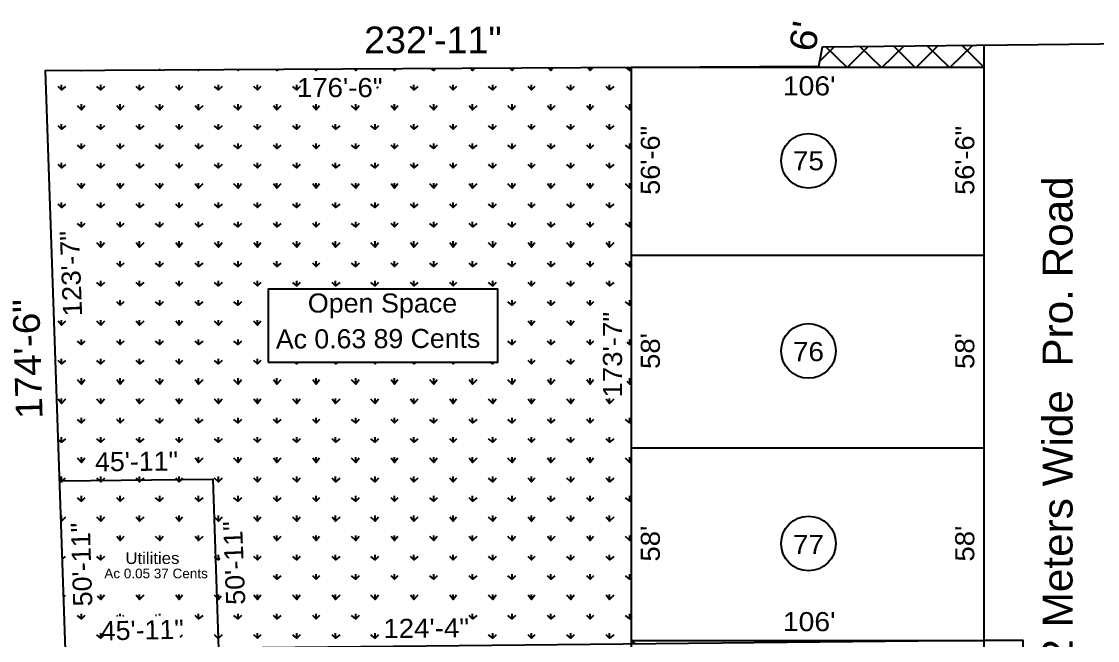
# Model space of a CAD drawing. Extents: x 23299 to 52876, y 1490 to 15920.
# Drawn here: x 30361 to 34258, y 12617 to 14857 of the extents above; entities that cross this region are included whole.
import ezdxf

# ---------------------------------------------------------------- set-up
doc = ezdxf.new("R2010")
doc.units = 0
doc.layers.add('PDF_GEOMERTRY', color=7, linetype='CONTINUOUS')
doc.layers.add('PDF_TEXT', color=7, linetype='CONTINUOUS')
doc.styles.add('PDF_ARIAL', font='')
doc.styles.get('PDF_ARIAL').set_extended_font_data('Arial')

msp = doc.modelspace()

# ---------------------------------------------------------------- linework, layer by layer
at = {"layer": 'PDF_GEOMERTRY', "color": 11}
msp.add_lwpolyline([(30521, 12582.5), (30447.9, 14680.4), (33249.1, 14695.6), (33261.3, 14765.6), (39399.6, 14832.6), (39159, 3506.1), (37484.4, 3466.5), (37511.8, 12357.2), (36671.4, 12348.1), (36068.6, 12345.1), (33989, 12326.8), (33989, 12616), (33845.9, 12616), (30521, 12582.5), (30530.1, 11955.3), (29653.2, 11931), (29653.2, 3901.9)], dxfattribs=at)
at = {"layer": 'PDF_GEOMERTRY'}
for points in [[(32585.4, 12603.9), (32570.1, 12616), (33845.9, 12616), (33845.9, 9872.7), (32570.1, 9872.7), (32570.1, 12603.9), (32570.1, 14692.6), (33845.9, 14692.6), (33766.7, 14771.7)], [(33352.6, 14692.6), (33428.8, 14768.7)], [(33477.5, 14692.6), (33556.6, 14768.7)], [(33596.2, 14692.6), (33520.1, 14768.7)], [(33602.3, 14692.6), (33681.5, 14771.7)], [(33721.1, 14692.6), (33641.9, 14768.7)], [(33724.1, 14692.6), (33806.3, 14771.7)], [(33845.9, 14771.7), (33845.9, 12616)], [(33252.2, 14713.9), (33303.9, 14765.6)], [(33349.6, 14692.6), (33273.5, 14765.6)], [(33474.4, 14692.6), (33398.3, 14765.6)], [(32603.6, 14692.6), (32603.6, 14692.6)], [(32609.7, 14692.6), (32609.7, 14692.6)], [(32728.5, 14692.6), (32728.5, 14692.6)], [(32731.5, 14692.6), (32734.5, 14692.6)], [(32853.3, 14692.6), (32850.3, 14692.6)], [(32856.3, 14692.6), (32859.4, 14692.6)], [(32978.1, 14692.6), (32975.1, 14692.6)], [(32981.2, 14692.6), (32984.2, 14692.6)], [(33099.9, 14692.6), (33099.9, 14692.6)], [(33106, 14692.6), (33109.1, 14692.6)], [(33224.8, 14692.6), (33221.7, 14695.6)], [(33227.8, 14692.6), (33233.9, 14695.6)], [(33845.9, 14010.5), (32570.1, 14010.5)], [(31254.8, 13623.9), (32086, 13623.9), (32086, 13888.8), (31254.8, 13888.8), (31254.8, 13623.9)], [(33845.9, 13313.3), (32570.1, 13313.3)], [(30499.7, 13194.5), (31053.8, 13200.6), (31075.1, 12585.6)]]:
    msp.add_lwpolyline(points, dxfattribs=at)
at = {"layer": 'PDF_GEOMERTRY', "color": 3}
for points in [[(32570.1, 14689.5), (32564, 14680.4), (32564, 14692.6)], [(30575.8, 14680.4), (30578.8, 14680.4), (30578.8, 14680.4)], [(30578.8, 14680.4), (30578.8, 14680.4)], [(30718.9, 14680.4), (30718.9, 14680.4)], [(30718.9, 14680.4), (30718.9, 14680.4)], [(30718.9, 14680.4), (30718.9, 14680.4)], [(30862, 14680.4), (30859, 14683.4)], [(31002.1, 14680.4), (30999, 14683.4)], [(31005.1, 14683.4), (31002.1, 14680.4), (31002.1, 14683.4)], [(31145.2, 14680.4), (31142.1, 14683.4)], [(31148.2, 14683.4), (31145.2, 14680.4), (31145.2, 14683.4)], [(31285.2, 14680.4), (31282.2, 14683.4)], [(31291.3, 14683.4), (31285.2, 14680.4), (31285.2, 14683.4)], [(31428.3, 14680.4), (31422.3, 14686.5)], [(31434.4, 14686.5), (31428.3, 14680.4), (31428.3, 14686.5)], [(31571.4, 14680.4), (31565.4, 14686.5)], [(31574.5, 14686.5), (31571.4, 14680.4), (31571.4, 14686.5)], [(31711.5, 14680.4), (31705.4, 14686.5)], [(31717.6, 14686.5), (31711.5, 14680.4), (31711.5, 14686.5)], [(31854.6, 14680.4), (31845.5, 14686.5)], [(31860.7, 14686.5), (31854.6, 14680.4), (31854.6, 14686.5)], [(31994.7, 14680.4), (31988.6, 14689.5)], [(32003.8, 14689.5), (31994.7, 14680.4), (31994.7, 14689.5)], [(32137.8, 14680.4), (32128.6, 14689.5)], [(32146.9, 14689.5), (32137.8, 14680.4), (32137.8, 14689.5)], [(32277.8, 14680.4), (32268.7, 14689.5)], [(32287, 14689.5), (32277.8, 14680.4), (32277.8, 14689.5)], [(32420.9, 14680.4), (32411.8, 14689.5)], [(32430.1, 14689.5), (32420.9, 14680.4), (32420.9, 14689.5)], [(32564, 14680.4), (32551.9, 14689.5)], [(30505.8, 14610.4), (30493.6, 14622.5)], [(30521, 14622.5), (30505.8, 14610.4), (30505.8, 14628.6)], [(30648.9, 14610.4), (30633.7, 14622.5)], [(30661.1, 14622.5), (30648.9, 14610.4), (30648.9, 14628.6)], [(30788.9, 14610.4), (30776.8, 14622.5)], [(30804.2, 14622.5), (30788.9, 14610.4), (30788.9, 14628.6)], [(30932, 14610.4), (30919.9, 14622.5)], [(30944.2, 14622.5), (30932, 14610.4), (30932, 14628.6)], [(31075.1, 14610.4), (31059.9, 14622.5)], [(31087.3, 14622.5), (31075.1, 14610.4), (31075.1, 14628.6)], [(31215.2, 14610.4), (31203, 14622.5)], [(31227.4, 14622.5), (31215.2, 14610.4), (31215.2, 14628.6)], [(31358.3, 14610.4), (31343.1, 14622.5)], [(31370.5, 14622.5), (31358.3, 14610.4), (31358.3, 14628.6)], [(31647.6, 14616.5), (31653.7, 14622.5)], [(31781.5, 14610.4), (31769.4, 14622.5)], [(31796.8, 14622.5), (31781.5, 14610.4), (31781.5, 14628.6)], [(31924.6, 14610.4), (31912.5, 14622.5)], [(31936.8, 14622.5), (31924.6, 14610.4), (31924.6, 14628.6)], [(32067.7, 14610.4), (32052.5, 14622.5)], [(32079.9, 14622.5), (32067.7, 14610.4), (32067.7, 14628.6)], [(32207.8, 14610.4), (32195.6, 14622.5)], [(32220, 14622.5), (32207.8, 14610.4), (32207.8, 14628.6)], [(32350.9, 14610.4), (32335.7, 14622.5)], [(32363.1, 14622.5), (32350.9, 14610.4), (32350.9, 14628.6)], [(32491, 14610.4), (32478.8, 14622.5)], [(32506.2, 14622.5), (32491, 14610.4), (32491, 14628.6)], [(30578.8, 14537.3), (30563.6, 14552.5)], [(30591, 14552.5), (30578.8, 14537.3), (30578.8, 14558.6)], [(30718.9, 14537.3), (30706.7, 14552.5)], [(30731.1, 14552.5), (30718.9, 14537.3), (30718.9, 14558.6)], [(30862, 14537.3), (30846.8, 14552.5)], [(30874.2, 14552.5), (30862, 14537.3), (30862, 14558.6)], [(31002.1, 14537.3), (30989.9, 14552.5)], [(31017.3, 14552.5), (31002.1, 14537.3), (31002.1, 14558.6)], [(31145.2, 14537.3), (31130, 14552.5)], [(31157.4, 14552.5), (31145.2, 14537.3), (31145.2, 14558.6)], [(31285.2, 14537.3), (31273.1, 14552.5)], [(31300.5, 14552.5), (31285.2, 14537.3), (31285.2, 14558.6)], [(31428.3, 14537.3), (31416.2, 14552.5)], [(31440.5, 14552.5), (31428.3, 14537.3), (31428.3, 14558.6)], [(31571.4, 14537.3), (31556.2, 14552.5)], [(31583.6, 14552.5), (31571.4, 14537.3), (31571.4, 14558.6)], [(31711.5, 14537.3), (31699.3, 14552.5)], [(31723.7, 14552.5), (31711.5, 14537.3), (31711.5, 14558.6)], [(31854.6, 14537.3), (31839.4, 14552.5)], [(31866.8, 14552.5), (31854.6, 14537.3), (31854.6, 14558.6)], [(31994.7, 14537.3), (31982.5, 14552.5)], [(32009.9, 14552.5), (31994.7, 14537.3), (31994.7, 14558.6)], [(32137.8, 14537.3), (32122.5, 14552.5)], [(32150, 14552.5), (32137.8, 14537.3), (32137.8, 14558.6)], [(32277.8, 14537.3), (32265.7, 14552.5)], [(32293.1, 14552.5), (32277.8, 14537.3), (32277.8, 14558.6)], [(32420.9, 14537.3), (32408.8, 14552.5)], [(32433.1, 14552.5), (32420.9, 14537.3), (32420.9, 14558.6)], [(32564, 14537.3), (32548.8, 14552.5)], [(32570.1, 14546.4), (32564, 14537.3), (32564, 14558.6)], [(30505.8, 14467.3), (30493.6, 14479.4)], [(30521, 14479.4), (30505.8, 14467.3), (30505.8, 14485.5)], [(30648.9, 14467.3), (30633.7, 14479.4)], [(30661.1, 14479.4), (30648.9, 14467.3), (30648.9, 14485.5)], [(30788.9, 14467.3), (30776.8, 14479.4)], [(30804.2, 14479.4), (30788.9, 14467.3), (30788.9, 14485.5)], [(30932, 14467.3), (30919.9, 14479.4)], [(30944.2, 14479.4), (30932, 14467.3), (30932, 14485.5)], [(31075.1, 14467.3), (31059.9, 14479.4)], [(31087.3, 14479.4), (31075.1, 14467.3), (31075.1, 14485.5)], [(31215.2, 14467.3), (31203, 14479.4)], [(31227.4, 14479.4), (31215.2, 14467.3), (31215.2, 14485.5)], [(31358.3, 14467.3), (31343.1, 14479.4)], [(31370.5, 14479.4), (31358.3, 14467.3), (31358.3, 14485.5)], [(31498.4, 14467.3), (31486.2, 14479.4)], [(31513.6, 14479.4), (31498.4, 14467.3), (31498.4, 14485.5)], [(31641.5, 14467.3), (31626.3, 14479.4)], [(31653.7, 14479.4), (31641.5, 14467.3), (31641.5, 14485.5)], [(31781.5, 14467.3), (31769.4, 14479.4)], [(31796.8, 14479.4), (31781.5, 14467.3), (31781.5, 14485.5)], [(31924.6, 14467.3), (31912.5, 14479.4)], [(31936.8, 14479.4), (31924.6, 14467.3), (31924.6, 14485.5)], [(32067.7, 14467.3), (32052.5, 14479.4)], [(32079.9, 14479.4), (32067.7, 14467.3), (32067.7, 14485.5)], [(32207.8, 14467.3), (32195.6, 14479.4)], [(32220, 14479.4), (32207.8, 14467.3), (32207.8, 14485.5)], [(32350.9, 14467.3), (32335.7, 14479.4)], [(32363.1, 14479.4), (32350.9, 14467.3), (32350.9, 14485.5)], [(32491, 14467.3), (32478.8, 14479.4)], [(32506.2, 14479.4), (32491, 14467.3), (32491, 14485.5)], [(30578.8, 14397.2), (30563.6, 14409.4)], [(30591, 14409.4), (30578.8, 14397.2), (30578.8, 14415.5)], [(30718.9, 14397.2), (30706.7, 14409.4)], [(30731.1, 14409.4), (30718.9, 14397.2), (30718.9, 14415.5)], [(30862, 14397.2), (30846.8, 14409.4)], [(30874.2, 14409.4), (30862, 14397.2), (30862, 14415.5)], [(31002.1, 14397.2), (30989.9, 14409.4)], [(31017.3, 14409.4), (31002.1, 14397.2), (31002.1, 14415.5)], [(31145.2, 14397.2), (31130, 14409.4)], [(31157.4, 14409.4), (31145.2, 14397.2), (31145.2, 14415.5)], [(31285.2, 14397.2), (31273.1, 14409.4)], [(31300.5, 14409.4), (31285.2, 14397.2), (31285.2, 14415.5)], [(31428.3, 14397.2), (31416.2, 14409.4)], [(31440.5, 14409.4), (31428.3, 14397.2), (31428.3, 14415.5)], [(31571.4, 14397.2), (31556.2, 14409.4)], [(31583.6, 14409.4), (31571.4, 14397.2), (31571.4, 14415.5)], [(31711.5, 14397.2), (31699.3, 14409.4)], [(31723.7, 14409.4), (31711.5, 14397.2), (31711.5, 14415.5)], [(31854.6, 14397.2), (31839.4, 14409.4)], [(31866.8, 14409.4), (31854.6, 14397.2), (31854.6, 14415.5)], [(31994.7, 14397.2), (31982.5, 14409.4)], [(32009.9, 14409.4), (31994.7, 14397.2), (31994.7, 14415.5)], [(32137.8, 14397.2), (32122.5, 14409.4)], [(32150, 14409.4), (32137.8, 14397.2), (32137.8, 14415.5)], [(32277.8, 14397.2), (32265.7, 14409.4)], [(32293.1, 14409.4), (32277.8, 14397.2), (32277.8, 14415.5)], [(32420.9, 14397.2), (32408.8, 14409.4)], [(32433.1, 14409.4), (32420.9, 14397.2), (32420.9, 14415.5)], [(32564, 14397.2), (32548.8, 14409.4)], [(32570.1, 14403.3), (32564, 14397.2), (32564, 14415.5)], [(30505.8, 14327.2), (30493.6, 14339.4)], [(30521, 14339.4), (30505.8, 14327.2), (30505.8, 14345.5)], [(30648.9, 14327.2), (30633.7, 14339.4)], [(30661.1, 14339.4), (30648.9, 14327.2), (30648.9, 14345.5)], [(30788.9, 14327.2), (30776.8, 14339.4)], [(30804.2, 14339.4), (30788.9, 14327.2), (30788.9, 14345.5)], [(30932, 14327.2), (30919.9, 14339.4)], [(30944.2, 14339.4), (30932, 14327.2), (30932, 14345.5)], [(31075.1, 14327.2), (31059.9, 14339.4)], [(31087.3, 14339.4), (31075.1, 14327.2), (31075.1, 14345.5)], [(31215.2, 14327.2), (31203, 14339.4)], [(31227.4, 14339.4), (31215.2, 14327.2), (31215.2, 14345.5)], [(31358.3, 14327.2), (31343.1, 14339.4)], [(31370.5, 14339.4), (31358.3, 14327.2), (31358.3, 14345.5)], [(31498.4, 14327.2), (31486.2, 14339.4)], [(31513.6, 14339.4), (31498.4, 14327.2), (31498.4, 14345.5)], [(31641.5, 14327.2), (31626.3, 14339.4)], [(31653.7, 14339.4), (31641.5, 14327.2), (31641.5, 14345.5)], [(31781.5, 14327.2), (31769.4, 14339.4)], [(31796.8, 14339.4), (31781.5, 14327.2), (31781.5, 14345.5)], [(31924.6, 14327.2), (31912.5, 14339.4)], [(31936.8, 14339.4), (31924.6, 14327.2), (31924.6, 14345.5)], [(32067.7, 14327.2), (32052.5, 14339.4)], [(32079.9, 14339.4), (32067.7, 14327.2), (32067.7, 14345.5)], [(32207.8, 14327.2), (32195.6, 14339.4)], [(32220, 14339.4), (32207.8, 14327.2), (32207.8, 14345.5)], [(32350.9, 14327.2), (32335.7, 14339.4)], [(32363.1, 14339.4), (32350.9, 14327.2), (32350.9, 14345.5)], [(32491, 14327.2), (32478.8, 14339.4)], [(32506.2, 14339.4), (32491, 14327.2), (32491, 14345.5)], [(30578.8, 14254.1), (30563.6, 14269.3)], [(30591, 14269.3), (30578.8, 14254.1), (30578.8, 14272.4)], [(30718.9, 14254.1), (30706.7, 14269.3)], [(30731.1, 14269.3), (30718.9, 14254.1), (30718.9, 14272.4)], [(30862, 14254.1), (30846.8, 14269.3)], [(30874.2, 14269.3), (30862, 14254.1), (30862, 14272.4)], [(31002.1, 14254.1), (30989.9, 14269.3)], [(31017.3, 14269.3), (31002.1, 14254.1), (31002.1, 14272.4)], [(31145.2, 14254.1), (31130, 14269.3)], [(31157.4, 14269.3), (31145.2, 14254.1), (31145.2, 14272.4)], [(31285.2, 14254.1), (31273.1, 14269.3)], [(31300.5, 14269.3), (31285.2, 14254.1), (31285.2, 14272.4)], [(31428.3, 14254.1), (31416.2, 14269.3)], [(31440.5, 14269.3), (31428.3, 14254.1), (31428.3, 14272.4)], [(31571.4, 14254.1), (31556.2, 14269.3)], [(31583.6, 14269.3), (31571.4, 14254.1), (31571.4, 14272.4)], [(31711.5, 14254.1), (31699.3, 14269.3)], [(31723.7, 14269.3), (31711.5, 14254.1), (31711.5, 14272.4)], [(31854.6, 14254.1), (31839.4, 14269.3)], [(31866.8, 14269.3), (31854.6, 14254.1), (31854.6, 14272.4)], [(31994.7, 14254.1), (31982.5, 14269.3)], [(32009.9, 14269.3), (31994.7, 14254.1), (31994.7, 14272.4)], [(32137.8, 14254.1), (32122.5, 14269.3)], [(32150, 14269.3), (32137.8, 14254.1), (32137.8, 14272.4)], [(32277.8, 14254.1), (32265.7, 14269.3)], [(32293.1, 14269.3), (32277.8, 14254.1), (32277.8, 14272.4)], [(32420.9, 14254.1), (32408.8, 14269.3)], [(32433.1, 14269.3), (32420.9, 14254.1), (32420.9, 14272.4)], [(32564, 14254.1), (32548.8, 14269.3)], [(32570.1, 14263.3), (32564, 14254.1), (32564, 14272.4)], [(30505.8, 14184.1), (30493.6, 14196.3)], [(30521, 14196.3), (30505.8, 14184.1), (30505.8, 14202.4)], [(30648.9, 14184.1), (30633.7, 14196.3)], [(30661.1, 14196.3), (30648.9, 14184.1), (30648.9, 14202.4)], [(30788.9, 14184.1), (30776.8, 14196.3)], [(30804.2, 14196.3), (30788.9, 14184.1), (30788.9, 14202.4)], [(30932, 14184.1), (30919.9, 14196.3)], [(30944.2, 14196.3), (30932, 14184.1), (30932, 14202.4)], [(31075.1, 14184.1), (31059.9, 14196.3)], [(31087.3, 14196.3), (31075.1, 14184.1), (31075.1, 14202.4)], [(31215.2, 14184.1), (31203, 14196.3)], [(31227.4, 14196.3), (31215.2, 14184.1), (31215.2, 14202.4)], [(31358.3, 14184.1), (31343.1, 14196.3)], [(31370.5, 14196.3), (31358.3, 14184.1), (31358.3, 14202.4)], [(31498.4, 14184.1), (31486.2, 14196.3)], [(31513.6, 14196.3), (31498.4, 14184.1), (31498.4, 14202.4)], [(31641.5, 14184.1), (31626.3, 14196.3)], [(31653.7, 14196.3), (31641.5, 14184.1), (31641.5, 14202.4)], [(31781.5, 14184.1), (31769.4, 14196.3)], [(31796.8, 14196.3), (31781.5, 14184.1), (31781.5, 14202.4)], [(31924.6, 14184.1), (31912.5, 14196.3)], [(31936.8, 14196.3), (31924.6, 14184.1), (31924.6, 14202.4)], [(32067.7, 14184.1), (32052.5, 14196.3)], [(32079.9, 14196.3), (32067.7, 14184.1), (32067.7, 14202.4)], [(32207.8, 14184.1), (32195.6, 14196.3)], [(32220, 14196.3), (32207.8, 14184.1), (32207.8, 14202.4)], [(32350.9, 14184.1), (32335.7, 14196.3)], [(32363.1, 14196.3), (32350.9, 14184.1), (32350.9, 14202.4)], [(32491, 14184.1), (32478.8, 14196.3)], [(32506.2, 14196.3), (32491, 14184.1), (32491, 14202.4)], [(30578.8, 14114.1), (30563.6, 14126.2)], [(30591, 14126.2), (30578.8, 14114.1), (30578.8, 14132.3)], [(30718.9, 14114.1), (30706.7, 14126.2)], [(30731.1, 14126.2), (30718.9, 14114.1), (30718.9, 14132.3)], [(30862, 14114.1), (30846.8, 14126.2)], [(30874.2, 14126.2), (30862, 14114.1), (30862, 14132.3)], [(31002.1, 14114.1), (30989.9, 14126.2)], [(31017.3, 14126.2), (31002.1, 14114.1), (31002.1, 14132.3)], [(31145.2, 14114.1), (31130, 14126.2)], [(31157.4, 14126.2), (31145.2, 14114.1), (31145.2, 14132.3)], [(31285.2, 14114.1), (31273.1, 14126.2)], [(31300.5, 14126.2), (31285.2, 14114.1), (31285.2, 14132.3)], [(31428.3, 14114.1), (31416.2, 14126.2)], [(31440.5, 14126.2), (31428.3, 14114.1), (31428.3, 14132.3)], [(31571.4, 14114.1), (31556.2, 14126.2)], [(31583.6, 14126.2), (31571.4, 14114.1), (31571.4, 14132.3)], [(31711.5, 14114.1), (31699.3, 14126.2)], [(31723.7, 14126.2), (31711.5, 14114.1), (31711.5, 14132.3)], [(31854.6, 14114.1), (31839.4, 14126.2)], [(31866.8, 14126.2), (31854.6, 14114.1), (31854.6, 14132.3)], [(31994.7, 14114.1), (31982.5, 14126.2)], [(32009.9, 14126.2), (31994.7, 14114.1), (31994.7, 14132.3)], [(32137.8, 14114.1), (32122.5, 14126.2)], [(32150, 14126.2), (32137.8, 14114.1), (32137.8, 14132.3)], [(32277.8, 14114.1), (32265.7, 14126.2)], [(32293.1, 14126.2), (32277.8, 14114.1), (32277.8, 14132.3)], [(32420.9, 14114.1), (32408.8, 14126.2)], [(32433.1, 14126.2), (32420.9, 14114.1), (32420.9, 14132.3)], [(32564, 14114.1), (32548.8, 14126.2)], [(32570.1, 14120.2), (32564, 14114.1), (32564, 14132.3)], [(30648.9, 14041), (30633.7, 14056.2)], [(30661.1, 14056.2), (30648.9, 14041), (30648.9, 14062.3)], [(30788.9, 14041), (30776.8, 14056.2)], [(30804.2, 14056.2), (30788.9, 14041), (30788.9, 14062.3)], [(30932, 14041), (30919.9, 14056.2)], [(30944.2, 14056.2), (30932, 14041), (30932, 14062.3)], [(31075.1, 14041), (31059.9, 14056.2)], [(31087.3, 14056.2), (31075.1, 14041), (31075.1, 14062.3)], [(31215.2, 14041), (31203, 14056.2)], [(31227.4, 14056.2), (31215.2, 14041), (31215.2, 14062.3)], [(31358.3, 14041), (31343.1, 14056.2)], [(31370.5, 14056.2), (31358.3, 14041), (31358.3, 14062.3)], [(31498.4, 14041), (31486.2, 14056.2)], [(31513.6, 14056.2), (31498.4, 14041), (31498.4, 14062.3)], [(31641.5, 14041), (31626.3, 14056.2)], [(31653.7, 14056.2), (31641.5, 14041), (31641.5, 14062.3)], [(31781.5, 14041), (31769.4, 14056.2)], [(31796.8, 14056.2), (31781.5, 14041), (31781.5, 14062.3)], [(31924.6, 14041), (31912.5, 14056.2)], [(31936.8, 14056.2), (31924.6, 14041), (31924.6, 14062.3)], [(32067.7, 14041), (32052.5, 14056.2)], [(32079.9, 14056.2), (32067.7, 14041), (32067.7, 14062.3)], [(32207.8, 14041), (32195.6, 14056.2)], [(32220, 14056.2), (32207.8, 14041), (32207.8, 14062.3)], [(32350.9, 14041), (32335.7, 14056.2)], [(32363.1, 14056.2), (32350.9, 14041), (32350.9, 14062.3)], [(32491, 14041), (32478.8, 14056.2)], [(32506.2, 14056.2), (32491, 14041), (32491, 14062.3)], [(30731.1, 13983.1), (30718.9, 13971), (30718.9, 13989.2)], [(30874.2, 13983.1), (30862, 13971), (30862, 13989.2)], [(31017.3, 13983.1), (31002.1, 13971), (31002.1, 13989.2)], [(31157.4, 13983.1), (31145.2, 13971), (31145.2, 13989.2)], [(31300.5, 13983.1), (31285.2, 13971), (31285.2, 13989.2)], [(31440.5, 13983.1), (31428.3, 13971), (31428.3, 13989.2)], [(31583.6, 13983.1), (31571.4, 13971), (31571.4, 13989.2)], [(31723.7, 13983.1), (31711.5, 13971), (31711.5, 13989.2)], [(31866.8, 13983.1), (31854.6, 13971), (31854.6, 13989.2)], [(32009.9, 13983.1), (31994.7, 13971), (31994.7, 13989.2)], [(32150, 13983.1), (32137.8, 13971), (32137.8, 13989.2)], [(32293.1, 13983.1), (32277.8, 13971), (32277.8, 13989.2)], [(32433.1, 13983.1), (32420.9, 13971), (32420.9, 13989.2)], [(32570.1, 13980.1), (32564, 13971), (32564, 13989.2)], [(30718.9, 13971), (30706.7, 13983.1)], [(30862, 13971), (30846.8, 13983.1)], [(31002.1, 13971), (30989.9, 13983.1)], [(31145.2, 13971), (31130, 13983.1)], [(31285.2, 13971), (31273.1, 13983.1)], [(31428.3, 13971), (31416.2, 13983.1)], [(31571.4, 13971), (31556.2, 13983.1)], [(31711.5, 13971), (31699.3, 13983.1)], [(31854.6, 13971), (31839.4, 13983.1)], [(31994.7, 13971), (31982.5, 13983.1)], [(32137.8, 13971), (32122.5, 13983.1)], [(32277.8, 13971), (32265.7, 13983.1)], [(32420.9, 13971), (32408.8, 13983.1)], [(32564, 13971), (32548.8, 13983.1)], [(30648.9, 13900.9), (30633.7, 13913.1)], [(30661.1, 13913.1), (30648.9, 13900.9), (30648.9, 13919.2)], [(30788.9, 13900.9), (30776.8, 13913.1)], [(30804.2, 13913.1), (30788.9, 13900.9), (30788.9, 13919.2)], [(30932, 13900.9), (30919.9, 13913.1)], [(30944.2, 13913.1), (30932, 13900.9), (30932, 13919.2)], [(31075.1, 13900.9), (31059.9, 13913.1)], [(31087.3, 13913.1), (31075.1, 13900.9), (31075.1, 13919.2)], [(31215.2, 13900.9), (31203, 13913.1)], [(31227.4, 13913.1), (31215.2, 13900.9), (31215.2, 13919.2)], [(31358.3, 13900.9), (31343.1, 13913.1)], [(31370.5, 13913.1), (31358.3, 13900.9), (31358.3, 13919.2)], [(31498.4, 13900.9), (31486.2, 13913.1)], [(31513.6, 13913.1), (31498.4, 13900.9), (31498.4, 13919.2)], [(31641.5, 13900.9), (31626.3, 13913.1)], [(31653.7, 13913.1), (31641.5, 13900.9), (31641.5, 13919.2)], [(31781.5, 13900.9), (31769.4, 13913.1)], [(31796.8, 13913.1), (31781.5, 13900.9), (31781.5, 13919.2)], [(31924.6, 13900.9), (31912.5, 13913.1)], [(31936.8, 13913.1), (31924.6, 13900.9), (31924.6, 13919.2)], [(32067.7, 13900.9), (32052.5, 13913.1)], [(32079.9, 13913.1), (32067.7, 13900.9), (32067.7, 13919.2)], [(32207.8, 13900.9), (32195.6, 13913.1)], [(32220, 13913.1), (32207.8, 13900.9), (32207.8, 13919.2)], [(32350.9, 13900.9), (32335.7, 13913.1)], [(32363.1, 13913.1), (32350.9, 13900.9), (32350.9, 13919.2)], [(32491, 13900.9), (32478.8, 13913.1)], [(32506.2, 13913.1), (32491, 13900.9), (32491, 13919.2)], [(30718.9, 13830.9), (30706.7, 13843.1)], [(30731.1, 13843.1), (30718.9, 13830.9), (30718.9, 13849.2)], [(30862, 13830.9), (30846.8, 13843.1)], [(30874.2, 13843.1), (30862, 13830.9), (30862, 13849.2)], [(31002.1, 13830.9), (30989.9, 13843.1)], [(31017.3, 13843.1), (31002.1, 13830.9), (31002.1, 13849.2)], [(31145.2, 13830.9), (31130, 13843.1)], [(31157.4, 13843.1), (31145.2, 13830.9), (31145.2, 13849.2)], [(32137.8, 13830.9), (32122.5, 13843.1)], [(32150, 13843.1), (32137.8, 13830.9), (32137.8, 13849.2)], [(32277.8, 13830.9), (32265.7, 13843.1)], [(32293.1, 13843.1), (32277.8, 13830.9), (32277.8, 13849.2)], [(32420.9, 13830.9), (32408.8, 13843.1)], [(32433.1, 13843.1), (32420.9, 13830.9), (32420.9, 13849.2)], [(32564, 13830.9), (32548.8, 13843.1)], [(32570.1, 13837), (32564, 13830.9), (32564, 13849.2)], [(30505.8, 13757.8), (30493.6, 13773.1)], [(30521, 13773.1), (30505.8, 13757.8), (30505.8, 13776.1)], [(30648.9, 13757.8), (30633.7, 13773.1)], [(30661.1, 13773.1), (30648.9, 13757.8), (30648.9, 13776.1)], [(30788.9, 13757.8), (30776.8, 13773.1)], [(30804.2, 13773.1), (30788.9, 13757.8), (30788.9, 13776.1)], [(30932, 13757.8), (30919.9, 13773.1)], [(30944.2, 13773.1), (30932, 13757.8), (30932, 13776.1)], [(31075.1, 13757.8), (31059.9, 13773.1)], [(31087.3, 13773.1), (31075.1, 13757.8), (31075.1, 13776.1)], [(31215.2, 13757.8), (31203, 13773.1)], [(31227.4, 13773.1), (31215.2, 13757.8), (31215.2, 13776.1)], [(32207.8, 13757.8), (32195.6, 13773.1)], [(32220, 13773.1), (32207.8, 13757.8), (32207.8, 13776.1)], [(32350.9, 13757.8), (32335.7, 13773.1)], [(32363.1, 13773.1), (32350.9, 13757.8), (32350.9, 13776.1)], [(30578.8, 13687.8), (30563.6, 13700)], [(30591, 13700), (30578.8, 13687.8), (30578.8, 13706.1)], [(30718.9, 13687.8), (30706.7, 13700)], [(30731.1, 13700), (30718.9, 13687.8), (30718.9, 13706.1)], [(30862, 13687.8), (30846.8, 13700)], [(30874.2, 13700), (30862, 13687.8), (30862, 13706.1)], [(31002.1, 13687.8), (30989.9, 13700)], [(31017.3, 13700), (31002.1, 13687.8), (31002.1, 13706.1)], [(31145.2, 13687.8), (31130, 13700)], [(31157.4, 13700), (31145.2, 13687.8), (31145.2, 13706.1)], [(32137.8, 13687.8), (32122.5, 13700)], [(32150, 13700), (32137.8, 13687.8), (32137.8, 13706.1)], [(32277.8, 13687.8), (32265.7, 13700)], [(32293.1, 13700), (32277.8, 13687.8), (32277.8, 13706.1)], [(32420.9, 13687.8), (32408.8, 13700)], [(32433.1, 13700), (32420.9, 13687.8), (32420.9, 13706.1)], [(32564, 13687.8), (32554.9, 13696.9)], [(32570.1, 13696.9), (32564, 13687.8), (32564, 13706.1)], [(30505.8, 13617.8), (30493.6, 13629.9)], [(30521, 13629.9), (30505.8, 13617.8), (30505.8, 13636)], [(30648.9, 13617.8), (30633.7, 13629.9)], [(30661.1, 13629.9), (30648.9, 13617.8), (30648.9, 13636)], [(30788.9, 13617.8), (30776.8, 13629.9)], [(30804.2, 13629.9), (30788.9, 13617.8), (30788.9, 13636)], [(30932, 13617.8), (30919.9, 13629.9)], [(30944.2, 13629.9), (30932, 13617.8), (30932, 13636)], [(31075.1, 13617.8), (31059.9, 13629.9)], [(31087.3, 13629.9), (31075.1, 13617.8), (31075.1, 13636)], [(31215.2, 13617.8), (31203, 13629.9)], [(31227.4, 13629.9), (31215.2, 13617.8), (31215.2, 13636)], [(31358.3, 13617.8), (31349.2, 13623.9)], [(31364.4, 13623.9), (31358.3, 13617.8), (31358.3, 13623.9)], [(31498.4, 13617.8), (31492.3, 13623.9)], [(31507.5, 13623.9), (31498.4, 13617.8), (31498.4, 13623.9)], [(31641.5, 13617.8), (31635.4, 13623.9)], [(31647.6, 13623.9), (31641.5, 13617.8), (31641.5, 13623.9)], [(31781.5, 13617.8), (31775.4, 13623.9)], [(31790.7, 13623.9), (31781.5, 13617.8), (31781.5, 13623.9)], [(31924.6, 13617.8), (31918.5, 13623.9)], [(31930.7, 13623.9), (31924.6, 13617.8), (31924.6, 13623.9)], [(32067.7, 13617.8), (32058.6, 13623.9)], [(32073.8, 13623.9), (32067.7, 13617.8), (32067.7, 13623.9)], [(32207.8, 13617.8), (32195.6, 13629.9)], [(32220, 13629.9), (32207.8, 13617.8), (32207.8, 13636)], [(32350.9, 13617.8), (32335.7, 13629.9)], [(32363.1, 13629.9), (32350.9, 13617.8), (32350.9, 13636)], [(30578.8, 13544.7), (30563.6, 13559.9)], [(30591, 13559.9), (30578.8, 13544.7), (30578.8, 13566)], [(30718.9, 13544.7), (30706.7, 13559.9)], [(30731.1, 13559.9), (30718.9, 13544.7), (30718.9, 13566)], [(30862, 13544.7), (30846.8, 13559.9)], [(30874.2, 13559.9), (30862, 13544.7), (30862, 13566)], [(31002.1, 13544.7), (30989.9, 13559.9)], [(31017.3, 13559.9), (31002.1, 13544.7), (31002.1, 13566)], [(31145.2, 13544.7), (31130, 13559.9)], [(31157.4, 13559.9), (31145.2, 13544.7), (31145.2, 13566)], [(31285.2, 13544.7), (31273.1, 13559.9)], [(31300.5, 13559.9), (31285.2, 13544.7), (31285.2, 13566)], [(31428.3, 13544.7), (31416.2, 13559.9)], [(31440.5, 13559.9), (31428.3, 13544.7), (31428.3, 13566)], [(31571.4, 13544.7), (31556.2, 13559.9)], [(31583.6, 13559.9), (31571.4, 13544.7), (31571.4, 13566)], [(31711.5, 13544.7), (31699.3, 13559.9)], [(31723.7, 13559.9), (31711.5, 13544.7), (31711.5, 13566)], [(31854.6, 13544.7), (31839.4, 13559.9)], [(31866.8, 13559.9), (31854.6, 13544.7), (31854.6, 13566)], [(31994.7, 13544.7), (31982.5, 13559.9)], [(32009.9, 13559.9), (31994.7, 13544.7), (31994.7, 13566)], [(32137.8, 13544.7), (32122.5, 13559.9)], [(32150, 13559.9), (32137.8, 13544.7), (32137.8, 13566)], [(32277.8, 13544.7), (32265.7, 13559.9)], [(32293.1, 13559.9), (32277.8, 13544.7), (32277.8, 13566)], [(32420.9, 13544.7), (32408.8, 13559.9)], [(32433.1, 13559.9), (32420.9, 13544.7), (32420.9, 13566)], [(32570.1, 13553.8), (32564, 13544.7), (32564, 13566)], [(32564, 13544.7), (32554.9, 13553.8)], [(30505.8, 13474.7), (30493.6, 13489.9)], [(30521, 13489.9), (30505.8, 13474.7), (30505.8, 13492.9)], [(30648.9, 13474.7), (30633.7, 13489.9)], [(30661.1, 13489.9), (30648.9, 13474.7), (30648.9, 13492.9)], [(30788.9, 13474.7), (30776.8, 13489.9)], [(30804.2, 13489.9), (30788.9, 13474.7), (30788.9, 13492.9)], [(30932, 13474.7), (30919.9, 13489.9)], [(30944.2, 13489.9), (30932, 13474.7), (30932, 13492.9)], [(31075.1, 13474.7), (31059.9, 13489.9)], [(31087.3, 13489.9), (31075.1, 13474.7), (31075.1, 13492.9)], [(31215.2, 13474.7), (31203, 13489.9)], [(31227.4, 13489.9), (31215.2, 13474.7), (31215.2, 13492.9)], [(31358.3, 13474.7), (31343.1, 13489.9)], [(31370.5, 13489.9), (31358.3, 13474.7), (31358.3, 13492.9)], [(31498.4, 13474.7), (31486.2, 13489.9)], [(31513.6, 13489.9), (31498.4, 13474.7), (31498.4, 13492.9)], [(31641.5, 13474.7), (31626.3, 13489.9)], [(31653.7, 13489.9), (31641.5, 13474.7), (31641.5, 13492.9)], [(31781.5, 13474.7), (31769.4, 13489.9)], [(31796.8, 13489.9), (31781.5, 13474.7), (31781.5, 13492.9)], [(31924.6, 13474.7), (31912.5, 13489.9)], [(31936.8, 13489.9), (31924.6, 13474.7), (31924.6, 13492.9)], [(32067.7, 13474.7), (32052.5, 13489.9)], [(32079.9, 13489.9), (32067.7, 13474.7), (32067.7, 13492.9)], [(32207.8, 13474.7), (32195.6, 13489.9)], [(32220, 13489.9), (32207.8, 13474.7), (32207.8, 13492.9)], [(32350.9, 13474.7), (32335.7, 13489.9)], [(32363.1, 13489.9), (32350.9, 13474.7), (32350.9, 13492.9)], [(32491, 13474.7), (32478.8, 13489.9)], [(32506.2, 13489.9), (32491, 13474.7), (32491, 13492.9)], [(30578.8, 13404.6), (30563.6, 13416.8)], [(30591, 13416.8), (30578.8, 13404.6), (30578.8, 13422.9)], [(30718.9, 13404.6), (30706.7, 13416.8)], [(30731.1, 13416.8), (30718.9, 13404.6), (30718.9, 13422.9)], [(30862, 13404.6), (30846.8, 13416.8)], [(30874.2, 13416.8), (30862, 13404.6), (30862, 13422.9)], [(31002.1, 13404.6), (30989.9, 13416.8)], [(31017.3, 13416.8), (31002.1, 13404.6), (31002.1, 13422.9)], [(31145.2, 13404.6), (31130, 13416.8)], [(31157.4, 13416.8), (31145.2, 13404.6), (31145.2, 13422.9)], [(31285.2, 13404.6), (31273.1, 13416.8)], [(31300.5, 13416.8), (31285.2, 13404.6), (31285.2, 13422.9)], [(31428.3, 13404.6), (31416.2, 13416.8)], [(31440.5, 13416.8), (31428.3, 13404.6), (31428.3, 13422.9)], [(31571.4, 13404.6), (31556.2, 13416.8)], [(31583.6, 13416.8), (31571.4, 13404.6), (31571.4, 13422.9)], [(31711.5, 13404.6), (31699.3, 13416.8)], [(31723.7, 13416.8), (31711.5, 13404.6), (31711.5, 13422.9)], [(31854.6, 13404.6), (31839.4, 13416.8)], [(31866.8, 13416.8), (31854.6, 13404.6), (31854.6, 13422.9)], [(31994.7, 13404.6), (31982.5, 13416.8)], [(32009.9, 13416.8), (31994.7, 13404.6), (31994.7, 13422.9)], [(32137.8, 13404.6), (32122.5, 13416.8)], [(32150, 13416.8), (32137.8, 13404.6), (32137.8, 13422.9)], [(32277.8, 13404.6), (32265.7, 13416.8)], [(32293.1, 13416.8), (32277.8, 13404.6), (32277.8, 13422.9)], [(32420.9, 13404.6), (32408.8, 13416.8)], [(32433.1, 13416.8), (32420.9, 13404.6), (32420.9, 13422.9)], [(32564, 13404.6), (32548.8, 13416.8)], [(32570.1, 13410.7), (32564, 13404.6), (32564, 13422.9)], [(30505.8, 13334.6), (30493.6, 13343.7)], [(30521, 13346.8), (30505.8, 13334.6), (30505.8, 13352.9)], [(30648.9, 13334.6), (30633.7, 13346.8)], [(30661.1, 13346.8), (30648.9, 13334.6), (30648.9, 13352.9)], [(30788.9, 13334.6), (30776.8, 13346.8)], [(30804.2, 13346.8), (30788.9, 13334.6), (30788.9, 13352.9)], [(30932, 13334.6), (30919.9, 13346.8)], [(30944.2, 13346.8), (30932, 13334.6), (30932, 13352.9)], [(31075.1, 13334.6), (31059.9, 13346.8)], [(31087.3, 13346.8), (31075.1, 13334.6), (31075.1, 13352.9)], [(31215.2, 13334.6), (31203, 13346.8)], [(31227.4, 13346.8), (31215.2, 13334.6), (31215.2, 13352.9)], [(31358.3, 13334.6), (31343.1, 13346.8)], [(31370.5, 13346.8), (31358.3, 13334.6), (31358.3, 13352.9)], [(31498.4, 13334.6), (31486.2, 13346.8)], [(31513.6, 13346.8), (31498.4, 13334.6), (31498.4, 13352.9)], [(31641.5, 13334.6), (31626.3, 13346.8)], [(31653.7, 13346.8), (31641.5, 13334.6), (31641.5, 13352.9)], [(31781.5, 13334.6), (31769.4, 13346.8)], [(31796.8, 13346.8), (31781.5, 13334.6), (31781.5, 13352.9)], [(31924.6, 13334.6), (31912.5, 13346.8)], [(31936.8, 13346.8), (31924.6, 13334.6), (31924.6, 13352.9)], [(32067.7, 13334.6), (32052.5, 13346.8)], [(32079.9, 13346.8), (32067.7, 13334.6), (32067.7, 13352.9)], [(32207.8, 13334.6), (32195.6, 13346.8)], [(32220, 13346.8), (32207.8, 13334.6), (32207.8, 13352.9)], [(32350.9, 13334.6), (32335.7, 13346.8)], [(32363.1, 13346.8), (32350.9, 13334.6), (32350.9, 13352.9)], [(32491, 13334.6), (32478.8, 13346.8)], [(32506.2, 13346.8), (32491, 13334.6), (32491, 13352.9)], [(30578.8, 13261.5), (30563.6, 13276.8)], [(30591, 13276.8), (30578.8, 13261.5), (30578.8, 13279.8)], [(31002.1, 13261.5), (30989.9, 13276.8)], [(31017.3, 13276.8), (31002.1, 13261.5), (31002.1, 13279.8)], [(31145.2, 13261.5), (31130, 13276.8)], [(31157.4, 13276.8), (31145.2, 13261.5), (31145.2, 13279.8)], [(31285.2, 13261.5), (31273.1, 13276.8)], [(31300.5, 13276.8), (31285.2, 13261.5), (31285.2, 13279.8)], [(31428.3, 13261.5), (31416.2, 13276.8)], [(31440.5, 13276.8), (31428.3, 13261.5), (31428.3, 13279.8)], [(31571.4, 13261.5), (31556.2, 13276.8)], [(31583.6, 13276.8), (31571.4, 13261.5), (31571.4, 13279.8)], [(31711.5, 13261.5), (31699.3, 13276.8)], [(31723.7, 13276.8), (31711.5, 13261.5), (31711.5, 13279.8)], [(31854.6, 13261.5), (31839.4, 13276.8)], [(31866.8, 13276.8), (31854.6, 13261.5), (31854.6, 13279.8)], [(31994.7, 13261.5), (31982.5, 13276.8)], [(32009.9, 13276.8), (31994.7, 13261.5), (31994.7, 13279.8)], [(32137.8, 13261.5), (32122.5, 13276.8)], [(32150, 13276.8), (32137.8, 13261.5), (32137.8, 13279.8)], [(32277.8, 13261.5), (32265.7, 13276.8)], [(32293.1, 13276.8), (32277.8, 13261.5), (32277.8, 13279.8)], [(32420.9, 13261.5), (32408.8, 13276.8)], [(32433.1, 13276.8), (32420.9, 13261.5), (32420.9, 13279.8)], [(32564, 13261.5), (32548.8, 13276.8)], [(32570.1, 13270.7), (32564, 13261.5), (32564, 13279.8)], [(30499.7, 13197.6), (30505.8, 13194.5), (30505.8, 13209.8)], [(30661.1, 13203.7), (30651.9, 13194.5), (30648.9, 13191.5), (30648.9, 13194.5), (30648.9, 13209.8)], [(30804.2, 13203.7), (30795, 13197.6), (30788.9, 13191.5), (30788.9, 13197.6), (30788.9, 13209.8)], [(30944.2, 13203.7), (30938.1, 13197.6), (30932, 13191.5), (30932, 13197.6), (30932, 13209.8)], [(31087.3, 13203.7), (31075.1, 13191.5), (31075.1, 13209.8)], [(31227.4, 13203.7), (31215.2, 13191.5), (31215.2, 13209.8)], [(31370.5, 13203.7), (31358.3, 13191.5), (31358.3, 13209.8)], [(31513.6, 13203.7), (31498.4, 13191.5), (31498.4, 13209.8)], [(31653.7, 13203.7), (31641.5, 13191.5), (31641.5, 13209.8)], [(31796.8, 13203.7), (31781.5, 13191.5), (31781.5, 13209.8)], [(31936.8, 13203.7), (31924.6, 13191.5), (31924.6, 13209.8)], [(32079.9, 13203.7), (32067.7, 13191.5), (32067.7, 13209.8)], [(32220, 13203.7), (32207.8, 13191.5), (32207.8, 13209.8)], [(32363.1, 13203.7), (32350.9, 13191.5), (32350.9, 13209.8)], [(32506.2, 13203.7), (32491, 13191.5), (32491, 13209.8)], [(30508.8, 13194.5), (30505.8, 13191.5), (30505.8, 13194.5), (30505.8, 13191.5), (30508.8, 13194.5), (30521, 13203.7)], [(30648.9, 13191.5), (30645.8, 13194.5), (30633.7, 13203.7)], [(30788.9, 13191.5), (30785.9, 13197.6), (30776.8, 13203.7)], [(30932, 13191.5), (30926, 13197.6), (30919.9, 13203.7)], [(31075.1, 13191.5), (31059.9, 13203.7)], [(31215.2, 13191.5), (31203, 13203.7)], [(31358.3, 13191.5), (31343.1, 13203.7)], [(31498.4, 13191.5), (31486.2, 13203.7)], [(31641.5, 13191.5), (31626.3, 13203.7)], [(31781.5, 13191.5), (31769.4, 13203.7)], [(31924.6, 13191.5), (31912.5, 13203.7)], [(32067.7, 13191.5), (32052.5, 13203.7)], [(32207.8, 13191.5), (32195.6, 13203.7)], [(32350.9, 13191.5), (32335.7, 13203.7)], [(32491, 13191.5), (32478.8, 13203.7)], [(31145.2, 13121.5), (31130, 13133.6)], [(31157.4, 13133.6), (31145.2, 13121.5), (31145.2, 13139.7)], [(31285.2, 13121.5), (31273.1, 13133.6)], [(31300.5, 13133.6), (31285.2, 13121.5), (31285.2, 13139.7)], [(31428.3, 13121.5), (31416.2, 13133.6)], [(31440.5, 13133.6), (31428.3, 13121.5), (31428.3, 13139.7)], [(31571.4, 13121.5), (31556.2, 13133.6)], [(31583.6, 13133.6), (31571.4, 13121.5), (31571.4, 13139.7)], [(31711.5, 13121.5), (31699.3, 13133.6)], [(31723.7, 13133.6), (31711.5, 13121.5), (31711.5, 13139.7)], [(31854.6, 13121.5), (31839.4, 13133.6)], [(31866.8, 13133.6), (31854.6, 13121.5), (31854.6, 13139.7)], [(31994.7, 13121.5), (31982.5, 13133.6)], [(32009.9, 13133.6), (31994.7, 13121.5), (31994.7, 13139.7)], [(32137.8, 13121.5), (32122.5, 13133.6)], [(32150, 13133.6), (32137.8, 13121.5), (32137.8, 13139.7)], [(32277.8, 13121.5), (32265.7, 13133.6)], [(32293.1, 13133.6), (32277.8, 13121.5), (32277.8, 13139.7)], [(32420.9, 13121.5), (32408.8, 13133.6)], [(32433.1, 13133.6), (32420.9, 13121.5), (32420.9, 13139.7)], [(32564, 13121.5), (32548.8, 13133.6)], [(32570.1, 13127.6), (32564, 13121.5), (32564, 13139.7)], [(31075.1, 13048.4), (31059.9, 13063.6)], [(31087.3, 13063.6), (31075.1, 13048.4), (31075.1, 13069.7)], [(31215.2, 13048.4), (31203, 13063.6)], [(31227.4, 13063.6), (31215.2, 13048.4), (31215.2, 13069.7)], [(31358.3, 13048.4), (31343.1, 13063.6)], [(31370.5, 13063.6), (31358.3, 13048.4), (31358.3, 13069.7)], [(31498.4, 13048.4), (31486.2, 13063.6)], [(31513.6, 13063.6), (31498.4, 13048.4), (31498.4, 13069.7)], [(31641.5, 13048.4), (31626.3, 13063.6)], [(31653.7, 13063.6), (31641.5, 13048.4), (31641.5, 13069.7)], [(31781.5, 13048.4), (31769.4, 13063.6)], [(31796.8, 13063.6), (31781.5, 13048.4), (31781.5, 13069.7)], [(31924.6, 13048.4), (31912.5, 13063.6)], [(31936.8, 13063.6), (31924.6, 13048.4), (31924.6, 13069.7)], [(32067.7, 13048.4), (32052.5, 13063.6)], [(32079.9, 13063.6), (32067.7, 13048.4), (32067.7, 13069.7)], [(32207.8, 13048.4), (32195.6, 13063.6)], [(32220, 13063.6), (32207.8, 13048.4), (32207.8, 13069.7)], [(32350.9, 13048.4), (32335.7, 13063.6)], [(32363.1, 13063.6), (32350.9, 13048.4), (32350.9, 13069.7)], [(32491, 13048.4), (32478.8, 13063.6)], [(32506.2, 13063.6), (32491, 13048.4), (32491, 13069.7)], [(31285.2, 12978.4), (31273.1, 12993.6)], [(31300.5, 12993.6), (31285.2, 12978.4), (31285.2, 12996.6)], [(31428.3, 12978.4), (31416.2, 12993.6)], [(31440.5, 12993.6), (31428.3, 12978.4), (31428.3, 12996.6)], [(31571.4, 12978.4), (31556.2, 12993.6)], [(31583.6, 12993.6), (31571.4, 12978.4), (31571.4, 12996.6)], [(31711.5, 12978.4), (31699.3, 12993.6)], [(31723.7, 12993.6), (31711.5, 12978.4), (31711.5, 12996.6)], [(31854.6, 12978.4), (31839.4, 12993.6)], [(31866.8, 12993.6), (31854.6, 12978.4), (31854.6, 12996.6)], [(31994.7, 12978.4), (31982.5, 12993.6)], [(32009.9, 12993.6), (31994.7, 12978.4), (31994.7, 12996.6)], [(32137.8, 12978.4), (32122.5, 12993.6)], [(32150, 12993.6), (32137.8, 12978.4), (32137.8, 12996.6)], [(32277.8, 12978.4), (32265.7, 12993.6)], [(32293.1, 12993.6), (32277.8, 12978.4), (32277.8, 12996.6)], [(32420.9, 12978.4), (32408.8, 12993.6)], [(32433.1, 12993.6), (32420.9, 12978.4), (32420.9, 12996.6)], [(32564, 12978.4), (32548.8, 12993.6)], [(32570.1, 12987.5), (32564, 12978.4), (32564, 12996.6)], [(31075.1, 12908.3), (31063, 12917.5), (31059.9, 12920.5)], [(31078.2, 12914.4), (31075.1, 12908.3), (31075.1, 12926.6)], [(31215.2, 12908.3), (31203, 12920.5)], [(31227.4, 12920.5), (31215.2, 12908.3), (31215.2, 12926.6)], [(31358.3, 12908.3), (31343.1, 12920.5)], [(31370.5, 12920.5), (31358.3, 12908.3), (31358.3, 12926.6)], [(31498.4, 12908.3), (31486.2, 12920.5)], [(31513.6, 12920.5), (31498.4, 12908.3), (31498.4, 12926.6)], [(31641.5, 12908.3), (31626.3, 12920.5)], [(31653.7, 12920.5), (31641.5, 12908.3), (31641.5, 12926.6)], [(31781.5, 12908.3), (31769.4, 12920.5)], [(31796.8, 12920.5), (31781.5, 12908.3), (31781.5, 12926.6)], [(31924.6, 12908.3), (31912.5, 12920.5)], [(31936.8, 12920.5), (31924.6, 12908.3), (31924.6, 12926.6)], [(32067.7, 12908.3), (32052.5, 12920.5)], [(32079.9, 12920.5), (32067.7, 12908.3), (32067.7, 12926.6)], [(32207.8, 12908.3), (32195.6, 12920.5)], [(32220, 12920.5), (32207.8, 12908.3), (32207.8, 12926.6)], [(32350.9, 12908.3), (32335.7, 12920.5)], [(32363.1, 12920.5), (32350.9, 12908.3), (32350.9, 12926.6)], [(32491, 12908.3), (32478.8, 12920.5)], [(32506.2, 12920.5), (32491, 12908.3), (32491, 12926.6)], [(31285.2, 12838.3), (31273.1, 12850.5)], [(31300.5, 12850.5), (31285.2, 12838.3), (31285.2, 12856.6)], [(31428.3, 12838.3), (31416.2, 12850.5)], [(31440.5, 12850.5), (31428.3, 12838.3), (31428.3, 12856.6)], [(31571.4, 12838.3), (31556.2, 12850.5)], [(31583.6, 12850.5), (31571.4, 12838.3), (31571.4, 12856.6)], [(31711.5, 12838.3), (31699.3, 12850.5)], [(31723.7, 12850.5), (31711.5, 12838.3), (31711.5, 12856.6)], [(31854.6, 12838.3), (31839.4, 12850.5)], [(31866.8, 12850.5), (31854.6, 12838.3), (31854.6, 12856.6)], [(31994.7, 12838.3), (31982.5, 12850.5)], [(32009.9, 12850.5), (31994.7, 12838.3), (31994.7, 12856.6)], [(32137.8, 12838.3), (32122.5, 12850.5)], [(32150, 12850.5), (32137.8, 12838.3), (32137.8, 12856.6)], [(32277.8, 12838.3), (32265.7, 12850.5)], [(32293.1, 12850.5), (32277.8, 12838.3), (32277.8, 12856.6)], [(32420.9, 12838.3), (32408.8, 12850.5)], [(32433.1, 12850.5), (32420.9, 12838.3), (32420.9, 12856.6)], [(32564, 12838.3), (32548.8, 12850.5)], [(32570.1, 12844.4), (32564, 12838.3), (32564, 12856.6)], [(31084.3, 12777.4), (31075.1, 12765.2), (31075.1, 12783.5)], [(31227.4, 12780.5), (31215.2, 12765.2), (31215.2, 12783.5)], [(31370.5, 12780.5), (31358.3, 12765.2), (31358.3, 12783.5)], [(31513.6, 12780.5), (31498.4, 12765.2), (31498.4, 12783.5)], [(31653.7, 12780.5), (31641.5, 12765.2), (31641.5, 12783.5)], [(31796.8, 12780.5), (31781.5, 12765.2), (31781.5, 12783.5)], [(31936.8, 12780.5), (31924.6, 12765.2), (31924.6, 12783.5)], [(32079.9, 12780.5), (32067.7, 12765.2), (32067.7, 12783.5)], [(32220, 12780.5), (32207.8, 12765.2), (32207.8, 12783.5)], [(32363.1, 12780.5), (32350.9, 12765.2), (32350.9, 12783.5)], [(32506.2, 12780.5), (32491, 12765.2), (32491, 12783.5)], [(31075.1, 12765.2), (31069.1, 12771.3), (31059.9, 12780.5)], [(31215.2, 12765.2), (31203, 12780.5)], [(31358.3, 12765.2), (31343.1, 12780.5)], [(31498.4, 12765.2), (31486.2, 12780.5)], [(31641.5, 12765.2), (31626.3, 12780.5)], [(31781.5, 12765.2), (31769.4, 12780.5)], [(31924.6, 12765.2), (31912.5, 12780.5)], [(32067.7, 12765.2), (32052.5, 12780.5)], [(32207.8, 12765.2), (32195.6, 12780.5)], [(32350.9, 12765.2), (32335.7, 12780.5)], [(32491, 12765.2), (32478.8, 12780.5)], [(31145.2, 12695.2), (31130, 12707.4)], [(31157.4, 12707.4), (31145.2, 12695.2), (31145.2, 12713.5)], [(31285.2, 12695.2), (31273.1, 12707.4)], [(31300.5, 12707.4), (31285.2, 12695.2), (31285.2, 12713.5)], [(31428.3, 12695.2), (31416.2, 12707.4)], [(31440.5, 12707.4), (31428.3, 12695.2), (31428.3, 12713.5)], [(31571.4, 12695.2), (31556.2, 12707.4)], [(31583.6, 12707.4), (31571.4, 12695.2), (31571.4, 12713.5)], [(31994.7, 12695.2), (31982.5, 12707.4)], [(32009.9, 12707.4), (31994.7, 12695.2), (31994.7, 12713.5)], [(32137.8, 12695.2), (32122.5, 12707.4)], [(32150, 12707.4), (32137.8, 12695.2), (32137.8, 12713.5)], [(32277.8, 12695.2), (32265.7, 12707.4)], [(32293.1, 12707.4), (32277.8, 12695.2), (32277.8, 12713.5)], [(32420.9, 12695.2), (32408.8, 12707.4)], [(32433.1, 12707.4), (32420.9, 12695.2), (32420.9, 12713.5)], [(32564, 12695.2), (32548.8, 12707.4)], [(32570.1, 12704.3), (32564, 12695.2), (32564, 12713.5)], [(31075.1, 12625.2), (31072.1, 12625.2), (31059.9, 12637.4)], [(31087.3, 12637.4), (31075.1, 12625.2), (31075.1, 12643.4)], [(31215.2, 12625.2), (31203, 12637.4)], [(31227.4, 12637.4), (31215.2, 12625.2), (31215.2, 12643.4)], [(31358.3, 12625.2), (31343.1, 12637.4)], [(31370.5, 12637.4), (31358.3, 12625.2), (31358.3, 12643.4)], [(31498.4, 12625.2), (31486.2, 12637.4)], [(31513.6, 12637.4), (31498.4, 12625.2), (31498.4, 12643.4)], [(31641.5, 12625.2), (31626.3, 12637.4)], [(31653.7, 12637.4), (31641.5, 12625.2), (31641.5, 12643.4)], [(32067.7, 12625.2), (32052.5, 12637.4)], [(32079.9, 12637.4), (32067.7, 12625.2), (32067.7, 12643.4)], [(32207.8, 12625.2), (32195.6, 12637.4)], [(32220, 12637.4), (32207.8, 12625.2), (32207.8, 12643.4)], [(32350.9, 12625.2), (32335.7, 12637.4)], [(32363.1, 12637.4), (32350.9, 12625.2), (32350.9, 12643.4)], [(32491, 12625.2), (32478.8, 12637.4)], [(32506.2, 12637.4), (32491, 12625.2), (32491, 12643.4)]]:
    msp.add_lwpolyline(points, dxfattribs=at)
msp.add_lwpolyline([(30862, 14680.4), (30862, 14683.4)], close=True, dxfattribs=at)
at = {"layer": 'PDF_GEOMERTRY', "color": 5}
for points in [[(30578.8, 13121.5), (30563.6, 13133.6)], [(30591, 13133.6), (30578.8, 13121.5), (30578.8, 13139.7)], [(30718.9, 13121.5), (30706.7, 13133.6)], [(30731.1, 13133.6), (30718.9, 13121.5), (30718.9, 13139.7)], [(30862, 13121.5), (30846.8, 13133.6)], [(30874.2, 13133.6), (30862, 13121.5), (30862, 13139.7)], [(31002.1, 13121.5), (30989.9, 13133.6)], [(31017.3, 13133.6), (31002.1, 13121.5), (31002.1, 13139.7)], [(30521, 13063.6), (30505.8, 13048.4), (30505.8, 13069.7)], [(30648.9, 13048.4), (30633.7, 13063.6)], [(30661.1, 13063.6), (30648.9, 13048.4), (30648.9, 13069.7)], [(30788.9, 13048.4), (30776.8, 13063.6)], [(30804.2, 13063.6), (30788.9, 13048.4), (30788.9, 13069.7)], [(30932, 13048.4), (30919.9, 13063.6)], [(30944.2, 13063.6), (30932, 13048.4), (30932, 13069.7)], [(30505.8, 13048.4), (30505.8, 13051.4)], [(30718.9, 12978.4), (30706.7, 12993.6)], [(30731.1, 12993.6), (30718.9, 12978.4), (30718.9, 12996.6)], [(30862, 12978.4), (30846.8, 12993.6)], [(30874.2, 12993.6), (30862, 12978.4), (30862, 12996.6)], [(31002.1, 12978.4), (30989.9, 12993.6)], [(31017.3, 12993.6), (31002.1, 12978.4), (31002.1, 12996.6)], [(30508.8, 12911.4), (30521, 12920.5)], [(30648.9, 12908.3), (30633.7, 12920.5)], [(30661.1, 12920.5), (30648.9, 12908.3), (30648.9, 12926.6)], [(30661.1, 12780.5), (30648.9, 12765.2), (30648.9, 12783.5)], [(30804.2, 12780.5), (30788.9, 12765.2), (30788.9, 12783.5)], [(30944.2, 12780.5), (30932, 12765.2), (30932, 12783.5)], [(30514.9, 12774.4), (30521, 12780.5)], [(30648.9, 12765.2), (30636.7, 12777.4)], [(30788.9, 12765.2), (30776.8, 12780.5)], [(30932, 12765.2), (30919.9, 12780.5)], [(30578.8, 12695.2), (30563.6, 12707.4)], [(30591, 12707.4), (30578.8, 12695.2), (30578.8, 12713.5)], [(30709.8, 12704.3), (30706.7, 12707.4)], [(30718.9, 12704.3), (30718.9, 12713.5)], [(30728, 12704.3), (30731.1, 12707.4)], [(30849.8, 12707.4), (30846.8, 12707.4)], [(30862, 12707.4), (30862, 12713.5)], [(30874.2, 12707.4), (30874.2, 12707.4)], [(31002.1, 12695.2), (30989.9, 12707.4)], [(31017.3, 12707.4), (31002.1, 12695.2), (31002.1, 12713.5)], [(30521, 12637.4), (30521, 12637.4)], [(30648.9, 12625.2), (30633.7, 12637.4)], [(30658, 12634.3), (30648.9, 12625.2), (30648.9, 12643.4)], [(30935.1, 12628.2), (30944.2, 12637.4)]]:
    msp.add_lwpolyline(points, dxfattribs=at)
at = {"layer": 'PDF_GEOMERTRY'}
for centre in [(33211.1, 14353.1), (33211.1, 13665), (33211.1, 12967.7)]:
    msp.add_circle(centre, 99, dxfattribs=at)

# ---------------------------------------------------------------- texts
at = {"layer": 'PDF_TEXT', "attachment_point": 7, "style": 'PDF_ARIAL'}
for s, insert, char_height, rotation in [("\\W1.056513;6'", (33237.1, 14744.3), 96.707, 81.387), ('\\W1.016723;56\'-6"', (32673.8, 14229.8), 69.075, 90), ('\\W1.016723;56\'-6"', (33812.5, 14229.8), 69.075, 90), ('\\W1.009133;12 Meters Wide  Pro. Road', (34168.8, 12451.6), 108.548, 90), ('\\W1.036757;123\'-7"', (30582, 13791.3), 69.075, 92.3349), ('\\W1.036757;174\'-6"', (30439, 13419.9), 96.707, 91.6589), ('\\W1.036757;173\'-7"', (32536.8, 13496), 69.075, 90), ('\\W0.999949;Ac 0.63 89 Cents', (31282.4, 13672.4), 69.073, 0.2194), ("\\W1.033913;58'", (32673.8, 13599.5), 69.075, 90), ("\\W1.033913;58'", (33812.5, 13599.5), 69.075, 90), ('\\W1.003995;45\'-11"', (30627.6, 13227.9), 69.075, 0.5821), ('\\W1.013588;50\'-11"', (30618.6, 12740.9), 69.075, 91.7358), ('\\W1.013588;50\'-11"', (31172.7, 12747), 69.076, 92.3125), ("\\W1.033913;58'", (32673.8, 12902.2), 69.075, 90), ("\\W1.033913;58'", (33812.5, 12902.2), 69.075, 90), ('\\W1.003995;45\'-11"', (30648.9, 12615.9), 69.075, 1.1701), ('\\W1.036757;124\'-4"', (31671.9, 12625.2), 69.075, 0.577)]:
    msp.add_mtext(s, dxfattribs=dict(at, insert=insert, char_height=char_height, rotation=rotation))
for s, insert, char_height in [('\\W1.007984;232\'-11"', (31601.9, 14741.1), 96.707), ('\\W1.036757;176\'-6"', (31358.3, 14582.8), 69.075), ("\\W1.063647;106'", (33118.2, 14588.9), 69.075), ('\\W1.046064;75', (33154.7, 14317.9), 69.075), ('\\W1.008761;Open Space', (31397.9, 13782.9), 69.073), ('\\W1.046329;76', (33154.7, 13626.8), 69.075), ('\\W1.046307;77', (33154.7, 12929.6), 69.075), ('\\W1.025103;Utilities', (30737.2, 12893), 42.466), ('\\W0.999949;Ac 0.05 37 Cents', (30661.1, 12841.3), 34.97), ("\\W1.063647;106'", (33118.2, 12649.4), 69.075)]:
    msp.add_mtext(s, dxfattribs=dict(at, insert=insert, char_height=char_height))

doc.saveas('drawing.dxf')
